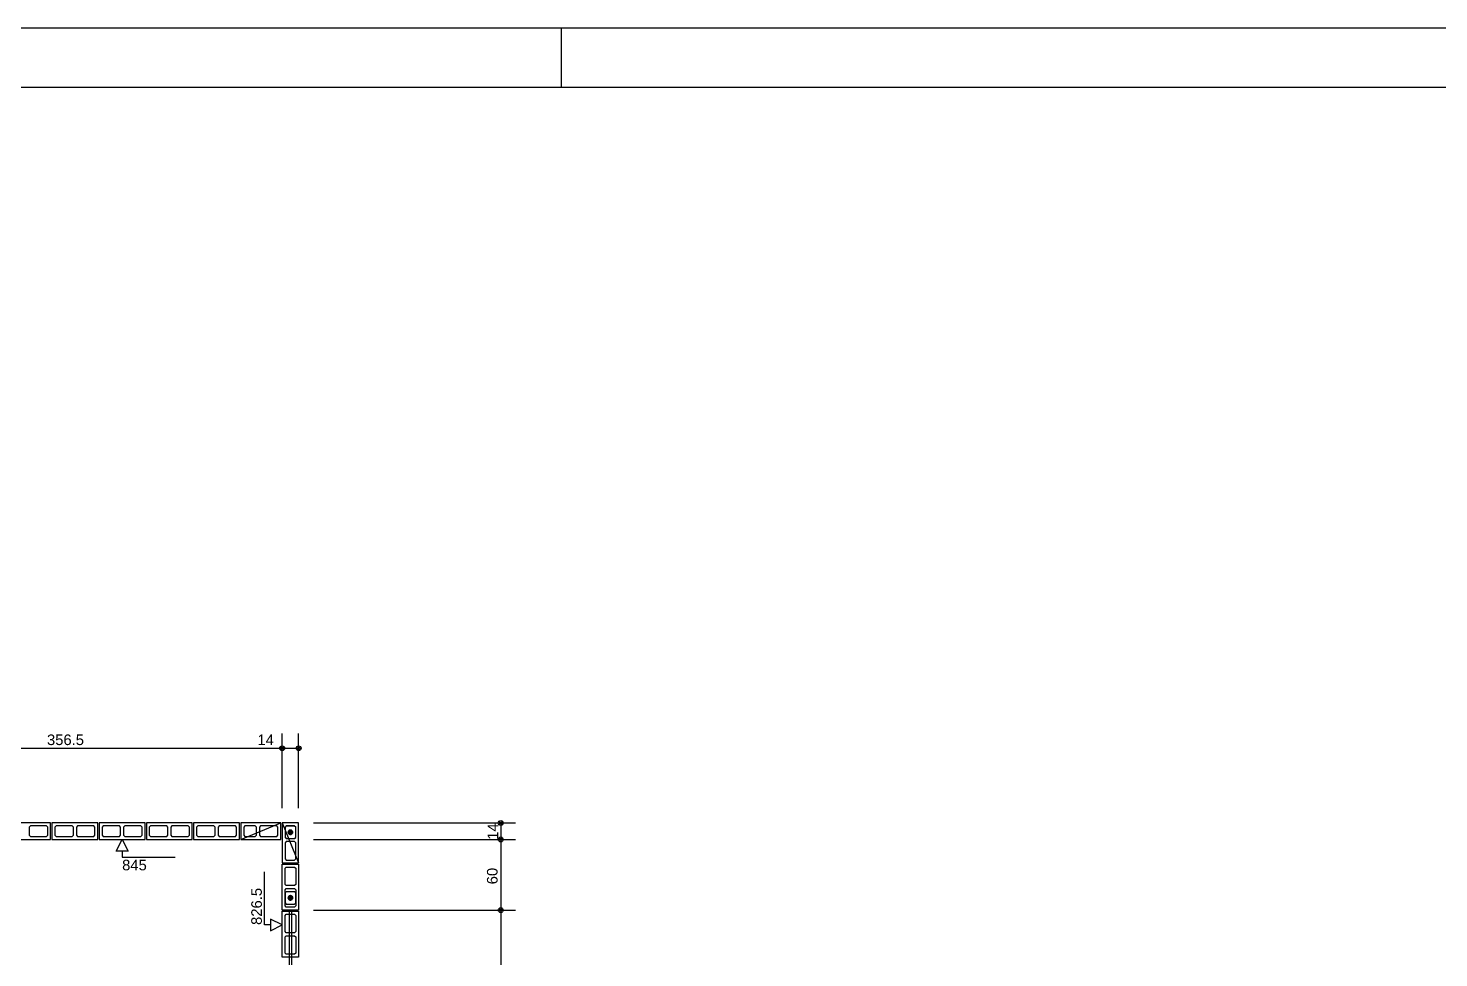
# Model space of a CAD drawing. Extents: x 0 to 119, y 0 to 84.
# Drawn here: x 35.84 to 59.82, y 68.31 to 84.1 of the extents above; entities that cross this region are included whole.
import ezdxf

# ---------------------------------------------------------------- set-up
doc = ezdxf.new("R2010")
doc.units = 0
doc.header["$MEASUREMENT"] = 0
doc.linetypes.add('ESTILO_TQS_0003', pattern=[1.5, 0.5, -0.4, 0.1, -0.5])
doc.linetypes.add('ESTILO_TQS_0005', pattern=[0.4, 0.3, -0.1])
for name, color, linetype in [('18', 6, 'CONTINUOUS'), ('20', 1, 'CONTINUOUS'), ('27', 250, 'CONTINUOUS'), ('3', 7, 'CONTINUOUS'), ('35', 255, 'CONTINUOUS'), ('40', 7, 'CONTINUOUS'), ('7', 232, 'CONTINUOUS')]:
    doc.layers.add(name, color=color, linetype=linetype)
doc.styles.add('TQS_ARIAL', font='arial.ttf')

msp = doc.modelspace()

# ---------------------------------------------------------------- linework, layer by layer
at = {"layer": '18', "color": 6, "linetype": 'Continuous'}
for p, q in [((39.86025, 68.868163), (39.86025, 69.768163)), ((39.96025, 68.868163), (39.86025, 68.868163)), ((40.16025, 68.868163), (39.96025, 68.968163)), ((39.96025, 68.968163), (39.96025, 68.768163)), ((39.96025, 68.768163), (40.16025, 68.868163))]:
    msp.add_line(p, q, dxfattribs=at)
at = {"layer": '20', "color": 1, "linetype": 'Continuous'}
for p, q in [((37.34025, 70.12055), (37.44025, 70.32055)), ((37.44025, 70.32055), (37.54025, 70.12055)), ((37.54025, 70.12055), (37.34025, 70.12055)), ((37.44025, 70.12055), (37.44025, 70.02055)), ((37.44025, 70.02055), (38.34025, 70.02055))]:
    msp.add_line(p, q, dxfattribs=at)
at = {"layer": '27', "color": 250, "linetype": 'ESTILO_TQS_0005'}
for points in [[(35.86025, 70.39055), (35.88025, 70.37055), (36.15525, 70.37055), (36.17525, 70.39055), (36.17525, 70.53055), (36.15525, 70.55055), (35.88025, 70.55055), (35.86025, 70.53055), (35.86025, 70.39055)], [(36.29775, 70.39055), (36.31775, 70.37055), (36.59275, 70.37055), (36.61275, 70.39055), (36.61275, 70.53055), (36.59275, 70.55055), (36.31775, 70.55055), (36.29775, 70.53055), (36.29775, 70.39055)], [(36.66275, 70.39055), (36.68275, 70.37055), (36.95775, 70.37055), (36.97775, 70.39055), (36.97775, 70.53055), (36.95775, 70.55055), (36.68275, 70.55055), (36.66275, 70.53055), (36.66275, 70.39055)], [(37.10025, 70.39055), (37.12025, 70.37055), (37.39525, 70.37055), (37.41525, 70.39055), (37.41525, 70.53055), (37.39525, 70.55055), (37.12025, 70.55055), (37.10025, 70.53055), (37.10025, 70.39055)], [(37.46525, 70.39055), (37.48525, 70.37055), (37.76025, 70.37055), (37.78025, 70.39055), (37.78025, 70.53055), (37.76025, 70.55055), (37.48525, 70.55055), (37.46525, 70.53055), (37.46525, 70.39055)], [(37.90275, 70.39055), (37.92275, 70.37055), (38.19775, 70.37055), (38.21775, 70.39055), (38.21775, 70.53055), (38.19775, 70.55055), (37.92275, 70.55055), (37.90275, 70.53055), (37.90275, 70.39055)], [(38.26775, 70.39055), (38.28775, 70.37055), (38.56275, 70.37055), (38.58275, 70.39055), (38.58275, 70.53055), (38.56275, 70.55055), (38.28775, 70.55055), (38.26775, 70.53055), (38.26775, 70.39055)], [(38.70525, 70.39055), (38.72525, 70.37055), (39.00025, 70.37055), (39.02025, 70.39055), (39.02025, 70.53055), (39.00025, 70.55055), (38.72525, 70.55055), (38.70525, 70.53055), (38.70525, 70.39055)], [(39.07025, 70.39055), (39.09025, 70.37055), (39.36525, 70.37055), (39.38525, 70.39055), (39.38525, 70.53055), (39.36525, 70.55055), (39.09025, 70.55055), (39.07025, 70.53055), (39.07025, 70.39055)], [(39.50775, 70.39055), (39.52775, 70.37055), (39.70275, 70.37055), (39.72275, 70.39055), (39.72275, 70.53055), (39.70275, 70.55055), (39.52775, 70.55055), (39.50775, 70.53055), (39.50775, 70.39055)], [(39.77275, 70.39055), (39.79275, 70.37055), (40.06775, 70.37055), (40.08775, 70.39055), (40.08775, 70.53055), (40.06775, 70.55055), (39.79275, 70.55055), (39.77275, 70.53055), (39.77275, 70.39055)], [(40.23025, 70.55055), (40.21025, 70.53055), (40.21025, 70.35555), (40.23025, 70.33555), (40.37025, 70.33555), (40.39025, 70.35555), (40.39025, 70.53055), (40.37025, 70.55055), (40.23025, 70.55055)], [(40.23025, 70.28555), (40.21025, 70.26555), (40.21025, 69.99055), (40.23025, 69.97055), (40.37025, 69.97055), (40.39025, 69.99055), (40.39025, 70.26555), (40.37025, 70.28555), (40.23025, 70.28555)], [(40.37025, 69.85055), (40.39025, 69.83055), (40.39025, 69.55555), (40.37025, 69.53555), (40.23025, 69.53555), (40.21025, 69.55555), (40.21025, 69.83055), (40.23025, 69.85055), (40.37025, 69.85055)], [(40.37025, 69.48555), (40.39025, 69.46555), (40.39025, 69.19055), (40.37025, 69.17055), (40.23025, 69.17055), (40.21025, 69.19055), (40.21025, 69.46555), (40.23025, 69.48555), (40.37025, 69.48555)], [(40.37025, 69.05055), (40.39025, 69.03055), (40.39025, 68.75555), (40.37025, 68.73555), (40.23025, 68.73555), (40.21025, 68.75555), (40.21025, 69.03055), (40.23025, 69.05055), (40.37025, 69.05055)], [(40.37025, 68.68555), (40.39025, 68.66555), (40.39025, 68.39055), (40.37025, 68.37055), (40.23025, 68.37055), (40.21025, 68.39055), (40.21025, 68.66555), (40.23025, 68.68555), (40.37025, 68.68555)]]:
    msp.add_lwpolyline(points, dxfattribs=at)
at = {"layer": '3', "color": 7, "linetype": 'Continuous'}
for p, q in [((39.45775, 70.32055), (40.13775, 70.60055)), ((40.16025, 70.60055), (40.44025, 69.92055)), ((40.23025, 70.54805), (40.21025, 70.52805)), ((40.21025, 70.52805), (40.21025, 70.35805)), ((40.37025, 70.54805), (40.23025, 70.54805)), ((40.39025, 70.52805), (40.37025, 70.54805)), ((40.39025, 70.35805), (40.39025, 70.52805)), ((40.21025, 70.35805), (40.23025, 70.33805)), ((40.23025, 70.33805), (40.37025, 70.33805)), ((40.37025, 70.33805), (40.39025, 70.35805)), ((40.23025, 69.43305), (40.21025, 69.41305)), ((40.21025, 69.41305), (40.21025, 69.24305)), ((40.37025, 69.43305), (40.23025, 69.43305)), ((40.39025, 69.41305), (40.37025, 69.43305)), ((40.39025, 69.24305), (40.39025, 69.41305)), ((40.16025, 69.12055), (40.44025, 69.12055)), ((40.21025, 69.24305), (40.23025, 69.22305)), ((40.23025, 69.22305), (40.37025, 69.22305)), ((40.28025, 69.12055), (40.28025, 66.70055)), ((40.32025, 69.12055), (40.32025, 66.70055)), ((40.37025, 69.22305), (40.39025, 69.24305))]:
    msp.add_line(p, q, dxfattribs=at)
for points in [[(35.44525, 70.32055), (36.22525, 70.32055), (36.22525, 70.60055), (35.44525, 70.60055), (35.44525, 70.32055)], [(36.24775, 70.32055), (37.02775, 70.32055), (37.02775, 70.60055), (36.24775, 70.60055), (36.24775, 70.32055)], [(37.05025, 70.32055), (37.83025, 70.32055), (37.83025, 70.60055), (37.05025, 70.60055), (37.05025, 70.32055)], [(37.85275, 70.32055), (38.63275, 70.32055), (38.63275, 70.60055), (37.85275, 70.60055), (37.85275, 70.32055)], [(38.65525, 70.32055), (39.43525, 70.32055), (39.43525, 70.60055), (38.65525, 70.60055), (38.65525, 70.32055)], [(39.45775, 70.32055), (40.13775, 70.32055), (40.13775, 70.60055), (39.45775, 70.60055), (39.45775, 70.32055)], [(40.16025, 70.60055), (40.16025, 69.92055), (40.44025, 69.92055), (40.44025, 70.60055), (40.16025, 70.60055)], [(40.30025, 70.44365), (40.300311, 70.443647), (40.300371, 70.443638), (40.30043, 70.443622), (40.300487, 70.443601), (40.300541, 70.443575), (40.300593, 70.443542), (40.300641, 70.443505), (40.300685, 70.443463), (40.300724, 70.443417), (40.300759, 70.443367), (40.300789, 70.443314), (40.300813, 70.443258), (40.300831, 70.4432), (40.300843, 70.443141), (40.300849, 70.44308), (40.300849, 70.44302), (40.300843, 70.442959), (40.300831, 70.4429), (40.300813, 70.442842), (40.300789, 70.442786), (40.300759, 70.442733), (40.300724, 70.442683), (40.300685, 70.442637), (40.300641, 70.442595), (40.300593, 70.442558), (40.300541, 70.442525), (40.300487, 70.442499), (40.30043, 70.442478), (40.300371, 70.442462), (40.300311, 70.442453), (40.30025, 70.44245), (40.30025, 70.48085), (40.296426, 70.480656), (40.292641, 70.480076), (40.288934, 70.479116), (40.285343, 70.477787), (40.281906, 70.4761), (40.278656, 70.474075), (40.275628, 70.471731), (40.272853, 70.469093), (40.270359, 70.466188), (40.268171, 70.463045), (40.266313, 70.459697), (40.264803, 70.456178), (40.263657, 70.452525), (40.262886, 70.448774), (40.262499, 70.444965), (40.262499, 70.441135), (40.262886, 70.437326), (40.263657, 70.433575), (40.264803, 70.429922), (40.266313, 70.426403), (40.268171, 70.423055), (40.270359, 70.419912), (40.272853, 70.417007), (40.275628, 70.414369), (40.278656, 70.412025), (40.281906, 70.41), (40.285343, 70.408313), (40.288934, 70.406984), (40.292641, 70.406024), (40.296426, 70.405444), (40.30025, 70.40525), (40.30025, 70.44365)], [(40.30025, 70.44245), (40.300189, 70.442453), (40.300129, 70.442462), (40.30007, 70.442478), (40.300013, 70.442499), (40.299959, 70.442525), (40.299907, 70.442558), (40.299859, 70.442595), (40.299815, 70.442637), (40.299776, 70.442683), (40.299741, 70.442733), (40.299711, 70.442786), (40.299687, 70.442842), (40.299669, 70.4429), (40.299657, 70.442959), (40.299651, 70.44302), (40.299651, 70.44308), (40.299657, 70.443141), (40.299669, 70.4432), (40.299687, 70.443258), (40.299711, 70.443314), (40.299741, 70.443367), (40.299776, 70.443417), (40.299815, 70.443463), (40.299859, 70.443505), (40.299907, 70.443542), (40.299959, 70.443575), (40.300013, 70.443601), (40.30007, 70.443622), (40.300129, 70.443638), (40.300189, 70.443647), (40.30025, 70.44365), (40.30025, 70.40525), (40.304074, 70.405444), (40.307859, 70.406024), (40.311566, 70.406984), (40.315157, 70.408313), (40.318594, 70.41), (40.321844, 70.412025), (40.324872, 70.414369), (40.327647, 70.417007), (40.330141, 70.419912), (40.332329, 70.423055), (40.334187, 70.426403), (40.335697, 70.429922), (40.336843, 70.433575), (40.337614, 70.437326), (40.338001, 70.441135), (40.338001, 70.444965), (40.337614, 70.448774), (40.336843, 70.452525), (40.335697, 70.456178), (40.334187, 70.459697), (40.332329, 70.463045), (40.330141, 70.466188), (40.327647, 70.469093), (40.324872, 70.471731), (40.321844, 70.474075), (40.318594, 70.4761), (40.315157, 70.477787), (40.311566, 70.479116), (40.307859, 70.480076), (40.304074, 70.480656), (40.30025, 70.48085), (40.30025, 70.44245)], [(40.44025, 69.90055), (40.44025, 69.12055), (40.16025, 69.12055), (40.16025, 69.90055), (40.44025, 69.90055)], [(40.30025, 69.32865), (40.300311, 69.328647), (40.300371, 69.328638), (40.30043, 69.328622), (40.300487, 69.328601), (40.300541, 69.328575), (40.300593, 69.328542), (40.300641, 69.328505), (40.300685, 69.328463), (40.300724, 69.328417), (40.300759, 69.328367), (40.300789, 69.328314), (40.300813, 69.328258), (40.300831, 69.3282), (40.300843, 69.328141), (40.300849, 69.32808), (40.300849, 69.32802), (40.300843, 69.327959), (40.300831, 69.3279), (40.300813, 69.327842), (40.300789, 69.327786), (40.300759, 69.327733), (40.300724, 69.327683), (40.300685, 69.327637), (40.300641, 69.327595), (40.300593, 69.327558), (40.300541, 69.327525), (40.300487, 69.327499), (40.30043, 69.327478), (40.300371, 69.327462), (40.300311, 69.327453), (40.30025, 69.32745), (40.30025, 69.36585), (40.296426, 69.365656), (40.292641, 69.365076), (40.288934, 69.364116), (40.285343, 69.362787), (40.281906, 69.3611), (40.278656, 69.359075), (40.275628, 69.356731), (40.272853, 69.354093), (40.270359, 69.351188), (40.268171, 69.348045), (40.266313, 69.344697), (40.264803, 69.341178), (40.263657, 69.337525), (40.262886, 69.333774), (40.262499, 69.329965), (40.262499, 69.326135), (40.262886, 69.322326), (40.263657, 69.318575), (40.264803, 69.314922), (40.266313, 69.311403), (40.268171, 69.308055), (40.270359, 69.304912), (40.272853, 69.302007), (40.275628, 69.299369), (40.278656, 69.297025), (40.281906, 69.295), (40.285343, 69.293313), (40.288934, 69.291984), (40.292641, 69.291024), (40.296426, 69.290444), (40.30025, 69.29025), (40.30025, 69.32865)], [(40.30025, 69.32745), (40.300189, 69.327453), (40.300129, 69.327462), (40.30007, 69.327478), (40.300013, 69.327499), (40.299959, 69.327525), (40.299907, 69.327558), (40.299859, 69.327595), (40.299815, 69.327637), (40.299776, 69.327683), (40.299741, 69.327733), (40.299711, 69.327786), (40.299687, 69.327842), (40.299669, 69.3279), (40.299657, 69.327959), (40.299651, 69.32802), (40.299651, 69.32808), (40.299657, 69.328141), (40.299669, 69.3282), (40.299687, 69.328258), (40.299711, 69.328314), (40.299741, 69.328367), (40.299776, 69.328417), (40.299815, 69.328463), (40.299859, 69.328505), (40.299907, 69.328542), (40.299959, 69.328575), (40.300013, 69.328601), (40.30007, 69.328622), (40.300129, 69.328638), (40.300189, 69.328647), (40.30025, 69.32865), (40.30025, 69.29025), (40.304074, 69.290444), (40.307859, 69.291024), (40.311566, 69.291984), (40.315157, 69.293313), (40.318594, 69.295), (40.321844, 69.297025), (40.324872, 69.299369), (40.327647, 69.302007), (40.330141, 69.304912), (40.332329, 69.308055), (40.334187, 69.311403), (40.335697, 69.314922), (40.336843, 69.318575), (40.337614, 69.322326), (40.338001, 69.326135), (40.338001, 69.329965), (40.337614, 69.333774), (40.336843, 69.337525), (40.335697, 69.341178), (40.334187, 69.344697), (40.332329, 69.348045), (40.330141, 69.351188), (40.327647, 69.354093), (40.324872, 69.356731), (40.321844, 69.359075), (40.318594, 69.3611), (40.315157, 69.362787), (40.311566, 69.364116), (40.307859, 69.365076), (40.304074, 69.365656), (40.30025, 69.36585), (40.30025, 69.32745)], [(40.44025, 69.10055), (40.44025, 68.32055), (40.16025, 68.32055), (40.16025, 69.10055), (40.44025, 69.10055)]]:
    msp.add_lwpolyline(points, dxfattribs=at)
for centre in [(40.30025, 70.44305), (40.30025, 69.32805)]:
    msp.add_circle(centre, 0.0372, dxfattribs=at)
for points in [[(40.262499, 70.444965), (40.262499, 70.441135), (40.262886, 70.448774)], [(40.262499, 70.441135), (40.262886, 70.437326), (40.262886, 70.448774)], [(40.262886, 70.448774), (40.262886, 70.437326), (40.263657, 70.452525)], [(40.262886, 70.437326), (40.263657, 70.433575), (40.263657, 70.452525)], [(40.263657, 70.452525), (40.263657, 70.433575), (40.264803, 70.456178)], [(40.263657, 70.433575), (40.264803, 70.429922), (40.264803, 70.456178)], [(40.264803, 70.456178), (40.264803, 70.429922), (40.266313, 70.459697)], [(40.264803, 70.429922), (40.266313, 70.426403), (40.266313, 70.459697)], [(40.266313, 70.459697), (40.266313, 70.426403), (40.268171, 70.463045)], [(40.266313, 70.426403), (40.268171, 70.423055), (40.268171, 70.463045)], [(40.268171, 70.463045), (40.268171, 70.423055), (40.270359, 70.466188)], [(40.268171, 70.423055), (40.270359, 70.419912), (40.270359, 70.466188)], [(40.270359, 70.466188), (40.270359, 70.419912), (40.272853, 70.469093)], [(40.270359, 70.419912), (40.272853, 70.417007), (40.272853, 70.469093)], [(40.272853, 70.469093), (40.272853, 70.417007), (40.275628, 70.471731)], [(40.272853, 70.417007), (40.275628, 70.414369), (40.275628, 70.471731)], [(40.275628, 70.471731), (40.275628, 70.414369), (40.278656, 70.474075)], [(40.275628, 70.414369), (40.278656, 70.412025), (40.278656, 70.474075)], [(40.278656, 70.474075), (40.278656, 70.412025), (40.281906, 70.4761)], [(40.278656, 70.412025), (40.281906, 70.41), (40.281906, 70.4761)], [(40.281906, 70.4761), (40.281906, 70.41), (40.285343, 70.477787)], [(40.281906, 70.41), (40.285343, 70.408313), (40.285343, 70.477787)], [(40.285343, 70.477787), (40.285343, 70.408313), (40.288934, 70.479116)], [(40.285343, 70.408313), (40.288934, 70.406984), (40.288934, 70.479116)], [(40.288934, 70.479116), (40.288934, 70.406984), (40.292641, 70.480076)], [(40.288934, 70.406984), (40.292641, 70.406024), (40.292641, 70.480076)], [(40.296426, 70.405444), (40.296426, 70.480656), (40.292641, 70.406024)], [(40.292641, 70.480076), (40.292641, 70.406024), (40.296426, 70.480656)], [(40.296426, 70.405444), (40.30025, 70.44365), (40.30025, 70.48085)], [(40.296426, 70.405444), (40.30025, 70.48085), (40.296426, 70.480656)], [(40.296426, 70.405444), (40.30025, 70.40525), (40.30025, 70.44365)], [(40.299815, 70.442637), (40.30025, 70.44245), (40.299776, 70.442683)], [(40.30025, 70.44245), (40.30025, 70.44245), (40.299776, 70.442683)], [(40.299776, 70.442683), (40.30025, 70.44245), (40.299776, 70.442683)], [(40.30025, 70.44245), (40.30025, 70.44245), (40.299776, 70.442683)], [(40.299776, 70.442683), (40.30025, 70.44245), (40.299776, 70.442683)], [(40.30025, 70.44245), (40.30025, 70.44245), (40.299776, 70.442683)], [(40.299859, 70.442595), (40.30025, 70.44245), (40.299815, 70.442637)], [(40.30025, 70.44245), (40.30025, 70.44245), (40.299815, 70.442637)], [(40.299815, 70.442637), (40.30025, 70.44245), (40.299815, 70.442637)], [(40.30025, 70.44245), (40.30025, 70.44245), (40.299815, 70.442637)], [(40.299907, 70.442558), (40.30025, 70.44245), (40.299859, 70.442595)], [(40.30025, 70.44245), (40.30025, 70.44245), (40.299859, 70.442595)], [(40.299959, 70.442525), (40.30025, 70.44245), (40.299907, 70.442558)], [(40.30025, 70.44245), (40.30025, 70.44245), (40.299907, 70.442558)], [(40.30007, 70.442478), (40.30025, 70.44245), (40.299959, 70.442525)], [(40.30025, 70.44245), (40.30025, 70.44245), (40.299959, 70.442525)], [(40.30025, 70.44245), (40.30025, 70.44245), (40.30007, 70.442478)], [(40.30025, 70.44245), (40.30025, 70.44245), (40.30007, 70.442478)], [(40.30025, 70.44245), (40.304074, 70.480656), (40.30025, 70.48085)], [(40.30025, 70.44245), (40.30025, 70.40525), (40.304074, 70.480656)], [(40.30025, 70.40525), (40.304074, 70.405444), (40.304074, 70.480656)], [(40.30025, 70.44365), (40.300724, 70.443417), (40.30025, 70.44365)], [(40.300724, 70.443417), (40.300724, 70.443417), (40.30025, 70.44365)], [(40.30025, 70.44365), (40.300724, 70.443417), (40.30025, 70.44365)], [(40.300724, 70.443417), (40.300724, 70.443417), (40.30025, 70.44365)], [(40.30025, 70.44365), (40.300724, 70.443417), (40.30025, 70.44365)], [(40.300724, 70.443417), (40.300685, 70.443463), (40.30025, 70.44365)], [(40.30025, 70.44365), (40.300685, 70.443463), (40.30025, 70.44365)], [(40.300685, 70.443463), (40.300685, 70.443463), (40.30025, 70.44365)], [(40.30025, 70.44365), (40.300685, 70.443463), (40.30025, 70.44365)], [(40.300685, 70.443463), (40.300641, 70.443505), (40.30025, 70.44365)], [(40.30025, 70.44365), (40.300641, 70.443505), (40.30025, 70.44365)], [(40.300641, 70.443505), (40.300593, 70.443542), (40.30025, 70.44365)], [(40.30025, 70.44365), (40.300593, 70.443542), (40.30025, 70.44365)], [(40.300593, 70.443542), (40.300541, 70.443575), (40.30025, 70.44365)], [(40.30025, 70.44365), (40.300541, 70.443575), (40.30025, 70.44365)], [(40.300541, 70.443575), (40.30043, 70.443622), (40.30025, 70.44365)], [(40.30025, 70.44365), (40.30043, 70.443622), (40.30025, 70.44365)], [(40.30043, 70.443622), (40.30025, 70.44365), (40.30025, 70.44365)], [(40.30025, 70.44365), (40.30025, 70.44365), (40.30025, 70.44365)], [(40.30025, 70.44365), (40.30025, 70.44365), (40.30025, 70.44365)], [(40.30025, 70.44365), (40.30025, 70.44365), (40.30025, 70.44365)], [(40.30025, 70.44365), (40.30025, 70.44365), (40.30025, 70.44365)], [(40.30025, 70.44365), (40.30025, 70.44365), (40.30025, 70.44365)], [(40.30025, 70.44365), (40.30025, 70.44365), (40.30025, 70.44365)], [(40.30025, 70.44365), (40.30025, 70.44365), (40.30025, 70.44365)], [(40.30025, 70.44365), (40.30025, 70.44365), (40.30025, 70.44365)], [(40.30025, 70.44365), (40.30025, 70.44365), (40.30025, 70.44365)], [(40.30025, 70.44365), (40.30025, 70.44365), (40.30025, 70.44365)], [(40.30025, 70.44365), (40.30025, 70.44365), (40.30025, 70.44365)], [(40.30025, 70.44365), (40.30025, 70.44365), (40.30025, 70.44365)], [(40.30025, 70.44245), (40.30025, 70.44245), (40.30025, 70.44245)], [(40.30025, 70.44245), (40.30025, 70.44245), (40.30025, 70.44245)], [(40.30025, 70.44245), (40.30025, 70.44245), (40.30025, 70.44245)], [(40.30025, 70.44245), (40.30025, 70.44245), (40.30025, 70.44245)], [(40.30025, 70.44245), (40.30025, 70.44245), (40.30025, 70.44245)], [(40.30025, 70.44245), (40.30025, 70.44245), (40.30025, 70.44245)], [(40.30025, 70.44245), (40.30025, 70.44245), (40.30025, 70.44245)], [(40.30025, 70.44245), (40.30025, 70.44245), (40.30025, 70.44245)], [(40.30025, 70.44245), (40.30025, 70.44245), (40.30025, 70.44245)], [(40.30025, 70.44245), (40.30025, 70.44245), (40.30025, 70.44245)], [(40.30025, 70.44245), (40.30025, 70.44245), (40.30025, 70.44245)], [(40.30025, 70.44245), (40.30025, 70.44245), (40.30025, 70.44245)], [(40.304074, 70.480656), (40.304074, 70.405444), (40.307859, 70.480076)], [(40.304074, 70.405444), (40.307859, 70.406024), (40.307859, 70.480076)], [(40.307859, 70.480076), (40.307859, 70.406024), (40.311566, 70.479116)], [(40.307859, 70.406024), (40.311566, 70.406984), (40.311566, 70.479116)], [(40.311566, 70.479116), (40.311566, 70.406984), (40.315157, 70.477787)], [(40.311566, 70.406984), (40.315157, 70.408313), (40.315157, 70.477787)], [(40.315157, 70.477787), (40.315157, 70.408313), (40.318594, 70.4761)], [(40.315157, 70.408313), (40.318594, 70.41), (40.318594, 70.4761)], [(40.318594, 70.4761), (40.318594, 70.41), (40.321844, 70.474075)], [(40.318594, 70.41), (40.321844, 70.412025), (40.321844, 70.474075)], [(40.321844, 70.474075), (40.321844, 70.412025), (40.324872, 70.471731)], [(40.321844, 70.412025), (40.324872, 70.414369), (40.324872, 70.471731)], [(40.324872, 70.471731), (40.324872, 70.414369), (40.327647, 70.469093)], [(40.324872, 70.414369), (40.327647, 70.417007), (40.327647, 70.469093)], [(40.327647, 70.469093), (40.327647, 70.417007), (40.330141, 70.466188)], [(40.327647, 70.417007), (40.330141, 70.419912), (40.330141, 70.466188)], [(40.330141, 70.466188), (40.330141, 70.419912), (40.332329, 70.463045)], [(40.330141, 70.419912), (40.332329, 70.423055), (40.332329, 70.463045)], [(40.332329, 70.463045), (40.332329, 70.423055), (40.334187, 70.459697)], [(40.332329, 70.423055), (40.334187, 70.426403), (40.334187, 70.459697)], [(40.334187, 70.459697), (40.334187, 70.426403), (40.335697, 70.456178)], [(40.334187, 70.426403), (40.335697, 70.429922), (40.335697, 70.456178)], [(40.335697, 70.456178), (40.335697, 70.429922), (40.336843, 70.452525)], [(40.335697, 70.429922), (40.336843, 70.433575), (40.336843, 70.452525)], [(40.336843, 70.452525), (40.336843, 70.433575), (40.337614, 70.448774)], [(40.336843, 70.433575), (40.337614, 70.437326), (40.337614, 70.448774)], [(40.337614, 70.448774), (40.337614, 70.437326), (40.338001, 70.444965)], [(40.337614, 70.437326), (40.338001, 70.441135), (40.338001, 70.444965)], [(40.262499, 69.329965), (40.262499, 69.326135), (40.262886, 69.333774)], [(40.262499, 69.326135), (40.262886, 69.322326), (40.262886, 69.333774)], [(40.262886, 69.333774), (40.262886, 69.322326), (40.263657, 69.337525)], [(40.262886, 69.322326), (40.263657, 69.318575), (40.263657, 69.337525)], [(40.263657, 69.337525), (40.263657, 69.318575), (40.264803, 69.341178)], [(40.263657, 69.318575), (40.264803, 69.314922), (40.264803, 69.341178)], [(40.264803, 69.341178), (40.264803, 69.314922), (40.266313, 69.344697)], [(40.264803, 69.314922), (40.266313, 69.311403), (40.266313, 69.344697)], [(40.266313, 69.344697), (40.266313, 69.311403), (40.268171, 69.348045)], [(40.266313, 69.311403), (40.268171, 69.308055), (40.268171, 69.348045)], [(40.268171, 69.348045), (40.268171, 69.308055), (40.270359, 69.351188)], [(40.268171, 69.308055), (40.270359, 69.304912), (40.270359, 69.351188)], [(40.270359, 69.351188), (40.270359, 69.304912), (40.272853, 69.354093)], [(40.270359, 69.304912), (40.272853, 69.302007), (40.272853, 69.354093)], [(40.272853, 69.354093), (40.272853, 69.302007), (40.275628, 69.356731)], [(40.272853, 69.302007), (40.275628, 69.299369), (40.275628, 69.356731)], [(40.275628, 69.356731), (40.275628, 69.299369), (40.278656, 69.359075)], [(40.275628, 69.299369), (40.278656, 69.297025), (40.278656, 69.359075)], [(40.278656, 69.359075), (40.278656, 69.297025), (40.281906, 69.3611)], [(40.278656, 69.297025), (40.281906, 69.295), (40.281906, 69.3611)], [(40.281906, 69.3611), (40.281906, 69.295), (40.285343, 69.362787)], [(40.281906, 69.295), (40.285343, 69.293313), (40.285343, 69.362787)], [(40.285343, 69.362787), (40.285343, 69.293313), (40.288934, 69.364116)], [(40.285343, 69.293313), (40.288934, 69.291984), (40.288934, 69.364116)], [(40.288934, 69.364116), (40.288934, 69.291984), (40.292641, 69.365076)], [(40.288934, 69.291984), (40.292641, 69.291024), (40.292641, 69.365076)], [(40.296426, 69.290444), (40.296426, 69.365656), (40.292641, 69.291024)], [(40.292641, 69.365076), (40.292641, 69.291024), (40.296426, 69.365656)], [(40.296426, 69.290444), (40.30025, 69.32865), (40.30025, 69.36585)], [(40.296426, 69.290444), (40.30025, 69.36585), (40.296426, 69.365656)], [(40.296426, 69.290444), (40.30025, 69.29025), (40.30025, 69.32865)], [(40.299815, 69.327637), (40.30025, 69.32745), (40.299776, 69.327683)], [(40.30025, 69.32745), (40.30025, 69.32745), (40.299776, 69.327683)], [(40.299776, 69.327683), (40.30025, 69.32745), (40.299776, 69.327683)], [(40.30025, 69.32745), (40.30025, 69.32745), (40.299776, 69.327683)], [(40.299776, 69.327683), (40.30025, 69.32745), (40.299776, 69.327683)], [(40.30025, 69.32745), (40.30025, 69.32745), (40.299776, 69.327683)], [(40.299859, 69.327595), (40.30025, 69.32745), (40.299815, 69.327637)], [(40.30025, 69.32745), (40.30025, 69.32745), (40.299815, 69.327637)], [(40.299815, 69.327637), (40.30025, 69.32745), (40.299815, 69.327637)], [(40.30025, 69.32745), (40.30025, 69.32745), (40.299815, 69.327637)], [(40.299907, 69.327558), (40.30025, 69.32745), (40.299859, 69.327595)], [(40.30025, 69.32745), (40.30025, 69.32745), (40.299859, 69.327595)], [(40.299959, 69.327525), (40.30025, 69.32745), (40.299907, 69.327558)], [(40.30025, 69.32745), (40.30025, 69.32745), (40.299907, 69.327558)], [(40.30007, 69.327478), (40.30025, 69.32745), (40.299959, 69.327525)], [(40.30025, 69.32745), (40.30025, 69.32745), (40.299959, 69.327525)], [(40.30025, 69.32745), (40.30025, 69.32745), (40.30007, 69.327478)], [(40.30025, 69.32745), (40.30025, 69.32745), (40.30007, 69.327478)], [(40.30025, 69.32745), (40.304074, 69.365656), (40.30025, 69.36585)], [(40.30025, 69.32745), (40.30025, 69.29025), (40.304074, 69.365656)], [(40.30025, 69.29025), (40.304074, 69.290444), (40.304074, 69.365656)], [(40.30025, 69.32865), (40.300724, 69.328417), (40.30025, 69.32865)], [(40.300724, 69.328417), (40.300724, 69.328417), (40.30025, 69.32865)], [(40.30025, 69.32865), (40.300724, 69.328417), (40.30025, 69.32865)], [(40.300724, 69.328417), (40.300724, 69.328417), (40.30025, 69.32865)], [(40.30025, 69.32865), (40.300724, 69.328417), (40.30025, 69.32865)], [(40.300724, 69.328417), (40.300685, 69.328463), (40.30025, 69.32865)], [(40.30025, 69.32865), (40.300685, 69.328463), (40.30025, 69.32865)], [(40.300685, 69.328463), (40.300685, 69.328463), (40.30025, 69.32865)], [(40.30025, 69.32865), (40.300685, 69.328463), (40.30025, 69.32865)], [(40.300685, 69.328463), (40.300641, 69.328505), (40.30025, 69.32865)], [(40.30025, 69.32865), (40.300641, 69.328505), (40.30025, 69.32865)], [(40.300641, 69.328505), (40.300593, 69.328542), (40.30025, 69.32865)], [(40.30025, 69.32865), (40.300593, 69.328542), (40.30025, 69.32865)], [(40.300593, 69.328542), (40.300541, 69.328575), (40.30025, 69.32865)], [(40.30025, 69.32865), (40.300541, 69.328575), (40.30025, 69.32865)], [(40.300541, 69.328575), (40.30043, 69.328622), (40.30025, 69.32865)], [(40.30025, 69.32865), (40.30043, 69.328622), (40.30025, 69.32865)], [(40.30043, 69.328622), (40.30025, 69.32865), (40.30025, 69.32865)], [(40.30025, 69.32865), (40.30025, 69.32865), (40.30025, 69.32865)], [(40.30025, 69.32865), (40.30025, 69.32865), (40.30025, 69.32865)], [(40.30025, 69.32865), (40.30025, 69.32865), (40.30025, 69.32865)], [(40.30025, 69.32865), (40.30025, 69.32865), (40.30025, 69.32865)], [(40.30025, 69.32865), (40.30025, 69.32865), (40.30025, 69.32865)], [(40.30025, 69.32865), (40.30025, 69.32865), (40.30025, 69.32865)], [(40.30025, 69.32865), (40.30025, 69.32865), (40.30025, 69.32865)], [(40.30025, 69.32865), (40.30025, 69.32865), (40.30025, 69.32865)], [(40.30025, 69.32865), (40.30025, 69.32865), (40.30025, 69.32865)], [(40.30025, 69.32865), (40.30025, 69.32865), (40.30025, 69.32865)], [(40.30025, 69.32865), (40.30025, 69.32865), (40.30025, 69.32865)], [(40.30025, 69.32865), (40.30025, 69.32865), (40.30025, 69.32865)], [(40.30025, 69.32745), (40.30025, 69.32745), (40.30025, 69.32745)], [(40.30025, 69.32745), (40.30025, 69.32745), (40.30025, 69.32745)], [(40.30025, 69.32745), (40.30025, 69.32745), (40.30025, 69.32745)], [(40.30025, 69.32745), (40.30025, 69.32745), (40.30025, 69.32745)], [(40.30025, 69.32745), (40.30025, 69.32745), (40.30025, 69.32745)], [(40.30025, 69.32745), (40.30025, 69.32745), (40.30025, 69.32745)], [(40.30025, 69.32745), (40.30025, 69.32745), (40.30025, 69.32745)], [(40.30025, 69.32745), (40.30025, 69.32745), (40.30025, 69.32745)], [(40.30025, 69.32745), (40.30025, 69.32745), (40.30025, 69.32745)], [(40.30025, 69.32745), (40.30025, 69.32745), (40.30025, 69.32745)], [(40.30025, 69.32745), (40.30025, 69.32745), (40.30025, 69.32745)], [(40.30025, 69.32745), (40.30025, 69.32745), (40.30025, 69.32745)], [(40.304074, 69.365656), (40.304074, 69.290444), (40.307859, 69.365076)], [(40.304074, 69.290444), (40.307859, 69.291024), (40.307859, 69.365076)], [(40.307859, 69.365076), (40.307859, 69.291024), (40.311566, 69.364116)], [(40.307859, 69.291024), (40.311566, 69.291984), (40.311566, 69.364116)], [(40.311566, 69.364116), (40.311566, 69.291984), (40.315157, 69.362787)], [(40.311566, 69.291984), (40.315157, 69.293313), (40.315157, 69.362787)], [(40.315157, 69.362787), (40.315157, 69.293313), (40.318594, 69.3611)], [(40.315157, 69.293313), (40.318594, 69.295), (40.318594, 69.3611)], [(40.318594, 69.3611), (40.318594, 69.295), (40.321844, 69.359075)], [(40.318594, 69.295), (40.321844, 69.297025), (40.321844, 69.359075)], [(40.321844, 69.359075), (40.321844, 69.297025), (40.324872, 69.356731)], [(40.321844, 69.297025), (40.324872, 69.299369), (40.324872, 69.356731)], [(40.324872, 69.356731), (40.324872, 69.299369), (40.327647, 69.354093)], [(40.324872, 69.299369), (40.327647, 69.302007), (40.327647, 69.354093)], [(40.327647, 69.354093), (40.327647, 69.302007), (40.330141, 69.351188)], [(40.327647, 69.302007), (40.330141, 69.304912), (40.330141, 69.351188)], [(40.330141, 69.351188), (40.330141, 69.304912), (40.332329, 69.348045)], [(40.330141, 69.304912), (40.332329, 69.308055), (40.332329, 69.348045)], [(40.332329, 69.348045), (40.332329, 69.308055), (40.334187, 69.344697)], [(40.332329, 69.308055), (40.334187, 69.311403), (40.334187, 69.344697)], [(40.334187, 69.344697), (40.334187, 69.311403), (40.335697, 69.341178)], [(40.334187, 69.311403), (40.335697, 69.314922), (40.335697, 69.341178)], [(40.335697, 69.341178), (40.335697, 69.314922), (40.336843, 69.337525)], [(40.335697, 69.314922), (40.336843, 69.318575), (40.336843, 69.337525)], [(40.336843, 69.337525), (40.336843, 69.318575), (40.337614, 69.333774)], [(40.336843, 69.318575), (40.337614, 69.322326), (40.337614, 69.333774)], [(40.337614, 69.333774), (40.337614, 69.322326), (40.338001, 69.329965)], [(40.337614, 69.322326), (40.338001, 69.326135), (40.338001, 69.329965)]]:
    msp.add_solid(points, dxfattribs=at)
at = {"layer": '35', "color": 255, "linetype": 'Continuous'}
for p, q in [((40.16025, 70.85055), (40.16025, 72.11937)), ((40.16025, 70.85055), (40.16025, 72.11937)), ((40.44025, 70.85055), (40.44025, 72.11937)), ((33.03025, 71.86937), (40.16025, 71.86937)), ((40.16025, 71.86937), (40.44025, 71.86937)), ((40.16025, 70.60055), (40.16025, 70.60055)), ((40.16025, 70.60055), (40.16025, 70.60055)), ((40.44025, 70.60055), (40.44025, 70.60055)), ((40.44025, 70.60055), (40.44025, 70.60055)), ((40.69025, 70.60055), (44.125505, 70.60055)), ((43.875505, 70.60055), (43.875505, 70.32055)), ((40.44025, 70.32055), (40.44025, 70.32055)), ((40.44025, 70.32055), (40.44025, 70.32055)), ((40.69025, 70.32055), (44.125505, 70.32055)), ((40.69025, 70.32055), (44.125505, 70.32055)), ((43.875505, 70.32055), (43.875505, 69.12055)), ((40.44025, 69.12055), (40.44025, 69.12055)), ((40.44025, 69.12055), (40.44025, 69.12055)), ((40.69025, 69.12055), (44.125505, 69.12055)), ((40.69025, 69.12055), (44.125505, 69.12055)), ((43.875505, 69.12055), (43.875505, 66.70055))]:
    msp.add_line(p, q, dxfattribs=at)
for centre, radius in [((40.16025, 71.86937), 0.041625), ((40.16025, 71.86937), 0.041625), ((40.16025, 71.86937), 0.02075), ((40.16025, 71.86937), 0.02075), ((40.44025, 71.86937), 0.041625), ((40.44025, 71.86937), 0.02075), ((43.875505, 70.60055), 0.041625), ((43.875505, 70.60055), 0.02075), ((43.875505, 70.32055), 0.041625), ((43.875505, 70.32055), 0.041625), ((43.875505, 70.32055), 0.02075), ((43.875505, 70.32055), 0.02075), ((43.875505, 69.12055), 0.041625), ((43.875505, 69.12055), 0.041625), ((43.875505, 69.12055), 0.02075), ((43.875505, 69.12055), 0.02075)]:
    msp.add_circle(centre, radius, dxfattribs=at)
at = {"layer": '40', "linetype": 'Continuous'}
for p, q in [((118.9, 84.099998), (0, 84.100001)), ((44.9, 84.099999), (44.9, 83.099999))]:
    msp.add_line(p, q, dxfattribs=at)
at = {"layer": '7', "color": 232, "linetype": 'Continuous'}
msp.add_line((3, 83.100001), (117.9, 83.099998), dxfattribs=at)

# ---------------------------------------------------------------- texts
at = {"layer": '18', "color": 6, "linetype": 'ESTILO_TQS_0003', "style": 'TQS_ARIAL'}
msp.add_text('826.5', height=0.18, rotation=90, dxfattribs=at).set_placement((39.81525, 68.868163))
at = {"layer": '20', "color": 1, "linetype": 'ESTILO_TQS_0003', "style": 'TQS_ARIAL'}
msp.add_text('845', height=0.18, dxfattribs=at).set_placement((37.44025, 69.79555))
at = {"layer": '35', "color": 255, "linetype": 'Continuous', "style": 'TQS_ARIAL'}
for s, p in [('356.5', (36.16325, 71.92337)), ('14', (39.74025, 71.92337))]:
    msp.add_text(s, height=0.18, dxfattribs=at).set_placement(p)
for s, p in [('14', (43.832386, 70.313803)), ('60', (43.821505, 69.55855))]:
    msp.add_text(s, height=0.18, rotation=90, dxfattribs=at).set_placement(p)

doc.saveas('drawing.dxf')
